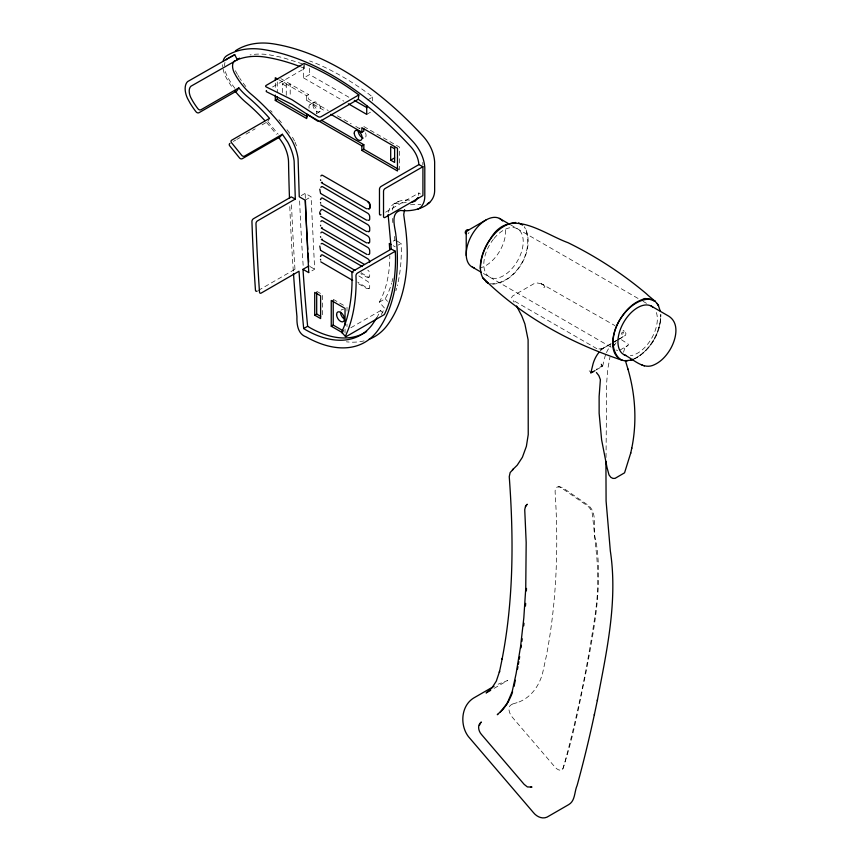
<?xml version="1.0" encoding="UTF-8"?>
<svg xmlns="http://www.w3.org/2000/svg" width="861" height="861" viewBox="0 0 861 861"><rect width="100%" height="100%" fill="white"/><g stroke="black" fill="none" stroke-linecap="round" stroke-linejoin="round"><path stroke-width="0.65" stroke-dasharray="4.3 3.23" d="M606.036 457.514L606.65 383.027L607.683 369.649L609.954 357.197M623.536 352.246L625.097 347.058L624.795 347.553L628.218 345.196L628.39 344.282L619.931 338.728L620.824 337.964M418.64 195.372L418.876 192.982L420.9 194.274M490.189 283.829C515.696 284.507 536.005 249.141 524.446 226.895M492.718 284.227C516.858 282.279 536.177 248.894 524.769 226.96M633.653 359.037C650.163 351.105 660.538 331.593 660.796 314.437C661.366 331.528 651.529 348.544 637.151 357.563M636.656 357.519C650.324 349.534 659.763 333.444 660.613 317.72M562.685 769.142C573.534 737.339 579.431 703.329 586.406 670.278C594.219 628.282 602.797 585.415 596.221 542.591L596.199 542.398C591.83 530.989 598.686 514.404 588.472 505.429L562.943 487.864L559.381 486.626L556.895 487.197M596.135 369.961L602.614 366.226L604.939 356.809A69.666 40.219 60 0 1 605.66 354.667M388.343 212.323C390.194 202.4 401.818 199.052 410.622 200.247M392.282 210.052L393.563 206.209L395.63 203.228L398.417 201.259M376.763 317.903L380.68 310.53L382.919 312.93M381.262 314.577L384.63 308.26L379.335 302.157A147.177 84.97 60 0 0 389.807 255.857M262.045 124.877L267.782 121.562L269.536 118.366M614.862 344.335L614.259 345.304L616.605 342M601.096 366.99L602.302 365.807L596.21 369.434M543.173 284.356L544.884 286.853L543.872 287.563L541.418 283.732L615.012 325.652M618.004 339.837L625.667 335.177L625.915 333.282L624.311 331.173L621.502 333.035L621.836 334.391L625.129 332.012M619.909 338.717L623.127 336.694L617.423 339.987M272.571 86.972L304.676 68.439L304.105 63.477M282.322 92.622L282.322 83.937L286.261 81.666L286.261 95.313M303.675 65.565L303.675 77.974L309.583 74.563L349.706 97.734M278.792 79.718L306.699 95.819L308.668 94.678L308.668 99.23L328.202 110.509M233.385 141.419L235.677 140.095M236.829 139.428L240.262 137.448M245.998 134.144L255.168 128.849M306.699 95.819L306.699 100.371L308.668 99.23M310.089 104.407L314.028 102.125M316.644 113.491L319.603 111.779M367.712 99.876L372.641 97.035L368.153 93.548A275.154 158.865 60 0 0 314.523 62.756L309.583 60.916M366.721 114.384L370.66 112.102M301.221 195.63L305.16 193.348L311.069 196.76L314.663 269.245L308.755 272.657M305.16 200.172L311.069 196.76M385.631 212.172L418.876 192.982M258.3 290.448L294.979 269.267L297.002 270.246M393.229 241.134L395.199 240.004M398.148 245.116L401.108 243.415L401.312 248.851A188.613 108.895 60 0 1 397.276 285.701M379.335 302.157L385.244 298.745A147.177 84.97 60 0 0 391.669 283.118M350.879 327.74L380.68 310.53M617.122 340.16L599.805 350.147L611.159 343.787M612.3 343.13L616.863 340.493M619.931 350.104L627.809 345.552M494.096 688.348L507.786 680.448L498.142 684.204M633.911 359.102L637.355 357.455M603.174 348.393L598.675 349.006M512.984 703.9L517.956 702.382L517.407 702.598A106.258 61.346 60 0 0 542.495 673.679L546.391 655.791A755.883 436.409 60 0 0 556.034 508.711L555.108 491.513A8.362 4.822 60 0 1 561.566 488.004L587.17 505.633A8.362 4.822 60 0 1 592.486 514.792L596.705 556.077A274.422 158.435 60 0 1 596.705 602.119L595.403 613A1938.703 1119.311 60 0 1 566.484 756.119L563.395 767.721A8.362 4.822 60 0 1 555.011 767.119L512.166 717.041A8.373 4.832 60 0 1 509.777 706.085A22.095 12.754 60 0 1 512.984 703.9L513.533 703.685M369.121 277.091L367.001 277.231L360.781 273.701M369.121 288.467L366.582 288.424L357.304 283.065M394.478 203.53L406.683 202.518M410.503 204.757L420.889 204.401M617.724 350.438L615.97 350.018M541.418 283.732L537.146 282.968L534.218 283.549L512.543 296.066L511.531 297.755L514.103 302.136M596.834 348.673L512.725 300.112M302.491 63.886L282.322 57.461L269.504 54.856A130.904 75.574 60 0 0 250.024 54.943M303.675 77.974L343.797 101.146M280.772 78.577L308.668 94.678M363.837 126.535L399.439 147.091L399.439 169.843M282.322 83.937L286.261 86.208L290.2 83.937L290.2 96.346M337.404 115.826L351.191 123.79M355.787 126.438L360.382 129.096M306.699 100.371L326.233 111.65M510.412 224.753L641.886 300.661M643.038 301.328L646.503 303.33M483.43 273.507L611.439 347.403M396.178 240.563L401.108 243.415M393.229 245.686L395.199 246.827M361.157 272.7L367.733 276.962A2.787 1.604 60 0 0 369.703 275.821L369.703 273.54A2.787 1.604 60 0 0 367.733 270.128M358.833 275.907L367.733 281.504A2.787 1.604 60 0 1 369.703 284.916L369.703 287.197A2.787 1.604 60 0 1 367.733 288.338L357.67 282.064M310.046 266.587L314.663 269.245M333.218 299.316L345.853 306.613M316.687 291.276L322.595 294.699L322.595 317.451M623.052 330.29L624.311 331.173M267.782 121.562L278.157 134.187M385.244 298.745L387.515 301.361M602.614 366.226L601.032 363.955A2.787 2.249 45.5 0 1 600.644 367.367M292.449 137.222L293.235 138.524A27.864 16.09 60 0 1 294.44 140.913M623.17 331.883L623.461 333.272M392.864 222.676L391.981 215.67M394.521 236.409L394.995 241.381M294.979 269.267L294.161 256.815A2063.946 1191.624 60 0 1 291.481 203.088M422.816 162.342L422.816 164.914M372.641 97.035L372.641 100.834M347.005 307.28L347.005 311.144M347.005 324.027L347.005 326.61M345.035 329.031L345.035 332.895M309.583 68.363L309.583 74.563M277.285 81.913L277.285 92.622M275.305 83.054L275.305 89.748M364.085 340.859A119.001 68.708 60 0 1 346.38 341.817M303.158 265.349A2066.583 1193.142 60 0 1 299.563 198.913M295 142.13A27.864 16.09 60 0 1 296.421 145.789M270.429 110.391A139.331 80.439 60 0 1 272.162 112.199M278.921 119.722A139.331 80.439 60 0 1 281.396 122.66M287.004 129.742A139.331 80.439 60 0 1 290.114 133.907M245.826 86.52A55.233 31.889 60 0 1 239.853 78.362M239.24 77.404A55.233 31.889 60 0 1 238.045 75.467M237.464 74.487A55.233 31.889 60 0 1 236.334 72.507A20.018 11.559 60 0 1 235.193 70.247M359.349 128.289A5.575 3.218 60 0 1 360.167 128.041M365.548 132.809A5.575 3.218 60 0 1 364.106 138.201M305.332 198.299A2058.22 1188.32 60 0 1 305.16 193.348M396.609 288.252A188.613 108.895 60 0 1 395.888 290.77M392.885 278.48A147.177 84.97 60 0 1 391.992 281.977M341.042 310.294A5.575 3.218 60 0 1 343.431 309.562M223.096 69.02A20.018 11.559 60 0 0 226.475 78.2A55.233 31.889 60 0 0 233.223 88.683M222.773 66.803A20.018 11.559 60 0 1 222.687 64.672M266.566 122.542A139.331 80.439 60 0 1 276.37 134.391M293.3 271.043A2066.583 1193.142 60 0 1 289.716 204.595M234.902 88.349A52.596 30.372 60 0 1 229.467 80.321L226.863 75.553A17.381 10.031 60 0 1 224.904 69.547M224.549 65.78A17.381 10.031 60 0 1 224.979 62.466M301.049 66.986A275.316 158.951 60 0 1 304.676 68.439M309.067 108.206A5.575 3.218 60 0 1 313.393 105.01A5.575 3.218 60 0 1 316.288 113.48M606.478 352.633A69.666 40.219 60 0 1 610.772 345.573M614.98 341.559A69.666 40.219 60 0 1 616.551 340.482M600.268 350.933A69.666 40.219 60 0 1 608.103 345.552M589.688 371.339A2.787 2.249 45.5 0 1 589.204 370.79M469.019 232.384A2.12 1.227 -60 0 1 468.093 233.74M656.383 312.532A27.864 16.09 -60 0 1 651.131 339.18A27.864 16.09 -60 0 1 630.392 355.722M494.031 238.486A27.864 16.09 -60 0 1 523.219 241.726A27.864 16.09 -60 0 1 493.784 278.34A27.864 16.09 -60 0 1 493.31 239.369M505.59 229.995A27.864 16.09 -60 0 1 481.019 267.653M312.877 104.676A5.575 3.218 60 0 0 318.785 112.038A5.575 3.218 60 0 0 318.785 104.149A5.575 3.218 60 0 0 312.877 104.676"/><path stroke-width="1.29" d="M605.918 461.399L606.09 501.037L610.331 550.943C617.907 600.881 606.757 650.733 597.491 699.616C591.658 728.46 584.91 757.11 577.107 785.48C574.309 791.614 575.374 800.859 568.701 804.615L547.026 817.132C542.118 819.36 536.597 816.562 533.476 812.644L468.395 736.585C459.828 725.285 460.85 706.128 473.485 698.131L494.02 686.282M526.372 590.894L526.501 588.418M525.458 606.026L525.662 603.367M388.128 214.593L391.26 249.098L395.296 251.229L395.511 256.826A194.338 112.199 60 0 1 384.404 314.523L346.574 336.371A2.228 0.732 -44.3 0 1 345.573 335.908L348.436 329.031A194.338 112.199 60 0 0 356.11 279.577L355.959 275.832A2.228 1.345 -62.3 0 1 357.466 273.066L395.296 251.229M523.714 625.839L523.972 623.224M653.295 300.36C661 304.202 645.072 295.807 642.629 299.52C632.846 302.598 625.495 310.606 620.232 319.087C612.505 330.581 607.156 354.366 622.546 360.372C570.972 343.324 521.368 316.288 482.784 277.845C477.016 266.673 482.418 250.002 490.189 239.132C509.325 206.037 542.785 233.503 568.045 242.705C596.07 256.438 622.428 273.594 646.31 293.687C650.303 297.745 655.63 300.683 658.557 305.698C658.353 305.483 656.599 302.814 657.115 303.492M480.373 268.88C480.363 249.593 495.258 224.301 515.771 222.493M620.232 359.5C600.278 341.268 625.904 297.519 650.765 299.241M266.49 90.545A2.228 1.141 -5 0 0 266.835 91.901L292.073 104.45L317.322 120.906A2.228 1.41 5.3 0 0 320.464 121.078L358.294 99.241L358.843 94.925A280.88 162.169 60 0 0 304.105 63.477L266.275 85.325A2.228 1.141 -5 0 0 266.264 86.95L292.062 99.758L317.87 116.579A2.228 1.41 5.3 0 0 321.013 116.762L358.843 94.925M521.884 641.38L522.207 638.808M519.28 659.182L519.667 656.642M521.013 647.784L521.389 645.255M517.504 669.126L517.945 666.64M518.387 664.154L518.839 661.668M631.694 448.549C637.14 422.191 635.44 394.672 627.884 368.895M479.437 725.317L480.772 722.573M624.15 354.754C633.341 358.994 643.318 370.338 654.371 364.709C661.011 361.685 666.113 356.077 669.89 349.953C675.745 340.332 680.276 323.639 668.868 316.245L651.131 305.999M514.039 686.421L515.308 680.255M596.415 372.555L598.825 375.6L600.386 379.658L599.127 396.458L599.138 413.291L601.602 439.777L606.983 467.34L608.996 474.895L610.847 477.328L612.903 478.404L615.045 478.372L624.559 472.818L630.769 452.897M594.284 715.05L594.488 714.06M597.297 700.596L597.491 699.616M630.661 453.392L631.791 448.064M404.605 209.61L403.723 214.518L405.703 229.155A196.975 113.727 60 0 1 387.181 325.383A119.001 68.708 60 0 1 369.014 339.32M511.52 694.967L512.586 691.792M525.684 506.698L526.297 505.213M511.1 695.957L507.904 702.608M417.962 197.524L415.346 201.033L411.892 202.346M507.355 703.459L503.287 709.098L497.281 714.705L497.733 714.329M376.763 317.903L372.286 324.586A110.66 63.886 60 0 1 306.096 330.054L303.685 328.547L302.824 319.409A2058.22 1188.32 60 0 1 299.197 273.873L299.015 271.226L261.184 293.074A2.228 1.388 -64.1 0 1 259.484 292.094L258.795 281.547A2058.22 1188.32 60 0 1 256.46 236.646L255.975 223.656A2.228 1.345 -62.3 0 1 257.471 220.879L295.312 199.042L294.128 160.985A36.248 20.922 60 0 0 287.757 142.119L282.376 134.273L244.546 156.11A2.228 1.787 41.1 0 1 241.661 155.249L231.544 142.732A2.228 1.722 28.8 0 1 231.706 140.203L269.536 118.366L267.308 115.848A147.457 85.131 60 0 0 248.689 97.713L246.429 95.797A46.871 27.057 60 0 1 238.841 87.897L236.883 90.846L199.042 112.694A2.228 1.765 36.3 0 1 196.114 111.887L195.49 111.101A52.596 30.372 60 0 1 190.055 103.072L187.45 98.305A17.381 10.031 60 0 1 187.623 81.58L234.73 54.706L237.345 59.786L239.014 59.118A130.883 75.564 60 0 1 265.565 57.138A275.316 158.951 60 0 1 299.843 66.512M282.376 134.273L280.126 136.856L242.296 158.693A2.228 1.787 41.1 0 1 239.412 157.832L229.79 145.929A2.228 1.722 28.8 0 1 229.941 143.4M500.166 712.251L507.452 702.974L507.151 703.448L512.209 691.534L516.116 673.625L520.571 646.482L523.822 617.875L525.748 588.354L526.179 542.527L524.736 509.712L525.544 506.074L527.33 504.266L526.867 504.643M293.483 273.572A2066.583 1193.142 60 0 0 296.948 316.762C296.69 324.371 297.745 334.003 306.161 336.909A119.001 68.708 60 0 0 377.333 331.065A196.975 113.727 60 0 0 395.856 234.838C395.221 227.681 389.807 212.85 400.645 210.439C413.646 212.226 434.105 206.888 434.644 191.077L434.644 161.954C434.019 151.891 429.036 142.431 422.148 135.22A283.517 163.687 60 0 0 273.432 43.868A139.331 80.439 60 0 0 238.185 49.099L236.56 50.078A20.018 11.559 60 0 0 235.387 50.982M512.435 469.891L517.213 465.198L522.401 457.256L526.383 446.342L528.234 434.601L528.105 339.794L524.887 323.93L521.82 316.019L516.546 305.967M480.912 722.444L481.374 722.067C477.005 724.822 478.436 731.107 481.385 734.379L524.134 784.339L527.373 786.932L531.99 787.062L530.516 787.277M235.01 60.625L234.203 61.239A11.645 6.727 60 0 0 234.095 72.453L236.172 76.242A46.871 27.057 60 0 0 250.368 93.526L252.639 95.442A147.586 85.207 60 0 1 288.37 134.768L291.696 139.848A36.248 20.922 60 0 1 298.078 158.704L299.251 196.76L305.16 200.172L308.755 272.657L302.986 269.332L308.895 265.92M512.543 469.74L513.35 469.148L510.153 472.538L509.249 476.671C513.726 537.522 513.748 599.202 502.06 659.311L502.264 658.353L499.38 672.333L499.584 671.343L496.302 681.148L491.846 688.047L486.11 692.954L490.673 690.328M237.345 59.786L190.862 86.272A11.645 6.727 60 0 0 190.744 97.476L192.832 101.264A46.871 27.057 60 0 0 197.675 108.421L198.084 108.927A2.228 1.765 36.3 0 0 201.011 109.734L238.841 87.897M275.305 95.097L275.305 100.457L277.285 99.316L307.506 116.762M330.828 114.309L361.868 132.228L363.837 131.087L363.837 128.806M275.305 100.457L306.699 118.57L306.699 114.018L361.868 145.875L363.837 144.734L363.837 149.287L398.299 169.186M361.868 145.875L361.868 150.427L363.837 149.287M320.443 199.601L320.841 199.375A2.787 1.604 60 0 1 322.81 198.234L367.733 224.624A2.787 1.604 60 0 1 369.703 228.036L369.703 230.317A2.787 1.604 60 0 1 367.733 231.448L368.121 231.222M394.629 148.781L390.69 146.51L390.69 160.157L394.629 157.886M320.443 210.977L320.841 210.751A2.787 1.604 60 0 1 322.81 209.61L367.733 236A2.787 1.604 60 0 1 369.703 239.412L369.703 241.693A2.787 1.604 60 0 1 367.733 242.824L368.121 242.598M422.923 166.69L385.093 188.527A2.228 1.291 -60 0 0 383.522 191.26L383.522 216.509A2.228 1.291 -60 0 0 385.093 217.413L422.923 195.576L422.923 166.69L418.876 164.612L381.046 186.46A2.228 1.291 -60 0 0 379.475 189.194L379.475 213.915A2.228 1.291 -60 0 0 381.046 214.819M369.111 208.739A2.787 1.604 60 0 0 370.101 207.34L370.101 205.058A2.787 1.604 60 0 0 368.121 201.646L367.733 201.872A2.787 1.604 60 0 1 369.703 205.284L369.703 207.566A2.787 1.604 60 0 1 367.733 208.696M320.443 256.481L320.841 256.255A2.787 1.604 60 0 1 322.81 255.114L353.021 272.56M391.26 249.098L353.419 270.946A2.228 1.345 -62.3 0 0 351.923 273.712L352.052 277.285A188.613 108.895 60 0 1 344.615 325.286L341.849 331.915A2.228 0.732 -44.3 0 0 342.14 332.647M314.717 315.169L320.626 318.581L320.626 295.829L314.717 292.417L314.717 315.169L316.687 314.028L320.626 316.31M467.717 230.544L485.927 220.029M303.685 328.547L307.625 326.276L310.046 327.772A110.66 63.886 60 0 0 366.657 331.485M345.035 325.167L345.035 308.421L331.248 300.457L331.248 326.222L333.218 325.081L343.561 331.055M595.016 370.617L590.797 373.05L593.111 363.633A69.666 40.219 60 0 1 598.955 352.407M417.488 209.438C422.374 207.329 424.721 201.84 424.796 196.771L424.796 167.647C424.172 157.574 419.189 148.124 412.29 140.903A283.517 163.687 60 0 0 263.574 49.561A139.331 80.439 60 0 0 228.337 54.781L226.712 55.771A20.018 11.559 60 0 0 223.182 60.862M427.336 203.756L429.714 202.389M234.73 54.706L227.024 58.828A17.381 10.031 60 0 0 226.174 59.829M632.663 359.392L630.693 360.102L632.932 359.446M627.82 360.673L625.097 360.77L630.962 360.146M622.546 360.372L625.387 360.824M518.613 222.945L522.681 225.108M641.886 364.989L642.446 365.204M643.791 365.71L644.34 365.914M367.001 254.479L321.325 228.165M295.312 199.042L291.266 196.889L253.435 218.737A2.228 1.345 -62.3 0 0 251.929 221.503L252.413 234.536A2063.946 1191.624 60 0 0 254.748 279.567L255.448 290.135A2.228 1.388 -64.1 0 0 257.148 291.115M354.291 100.382L366.904 107.657M348.382 103.794L366.721 114.384L366.721 105.516M277.629 79.04L275.305 77.705L275.305 80.374M499.412 218.414L509.314 224.118M321.304 120.185L363.837 144.734M390.69 160.157L394.629 162.428L394.629 147.952M361.868 150.427L397.47 170.984L397.47 148.232L361.868 127.676L361.868 132.228M368.121 201.646L322.81 175.483A2.787 1.604 60 0 0 320.905 176.074M472.431 267.158L481.234 272.237M321.325 182.661L366.582 208.792M366.582 220.168L320.744 193.564M391.26 244.546L389.29 243.415A147.177 84.97 60 0 1 389.656 249.141M366.582 231.544L320.744 204.94M366.582 242.92L320.744 216.315M321.325 239.541L364.268 264.338M362.32 266.544L322.81 243.738A2.787 1.604 60 0 0 321.099 243.889M354.98 270.354L320.744 250.443M352.666 280.385L320.744 261.819M331.248 326.222L342.743 332.863M485.808 281.612L488.069 283.204L482.784 277.845M319.786 189.172L320.55 193.348M319.786 246.052L320.55 250.228M341.774 332.475L345.498 336.468M660.236 311.004L658.374 305.472M625.355 360.468L627.949 369.132M418.876 164.612C418.446 157.488 414.83 150.858 409.922 145.8A275.154 158.865 60 0 0 358.294 99.241M307.625 326.276L306.764 317.128A2058.22 1188.32 60 0 1 303.137 271.602L302.986 269.332M308.055 253.112L308.647 262.078M466.221 233.03L466.253 255.566M333.218 300.607L333.218 325.081M319.786 211.924L319.786 214.131M316.687 292.622L316.687 314.028M277.285 96.636L277.285 99.316M363.159 138.104A5.575 3.218 60 0 1 358.198 130.84M307.818 249.346A2058.22 1188.32 60 0 1 305.429 200.774M344.454 319.097A5.575 3.218 60 0 1 340.515 312.263M234.579 90.47A55.233 31.889 60 0 0 247.268 103.514A139.331 80.439 60 0 1 264.865 120.658M278.716 137.502A139.331 80.439 60 0 1 281.02 140.655L283.377 144.218A27.864 16.09 60 0 1 288.543 162.137L288.607 166.248A2066.583 1193.142 60 0 0 289.49 198.385M237.464 59.215A130.904 75.574 60 0 1 239.616 58.182M322.412 182.532A2.787 1.604 60 0 1 321.906 182.166M320.701 180.412A2.787 1.604 60 0 1 320.507 179.755M367.733 220.072A2.787 1.604 60 0 0 369.703 218.942L369.703 216.66A2.787 1.604 60 0 0 367.733 213.248L322.81 186.859A2.787 1.604 60 0 0 320.905 187.45M320.701 203.164A2.787 1.604 60 0 1 320.507 202.507M320.701 214.54A2.787 1.604 60 0 1 320.507 213.883M320.905 221.578A2.787 1.604 60 0 1 322.81 220.986L367.733 247.376A2.787 1.604 60 0 1 369.703 250.788L369.703 253.069A2.787 1.604 60 0 1 368.239 254.425M322.412 228.036A2.787 1.604 60 0 1 321.906 227.67M320.701 225.916A2.787 1.604 60 0 1 320.507 225.259M322.412 239.412A2.787 1.604 60 0 1 321.906 239.046M320.701 237.292A2.787 1.604 60 0 1 320.507 236.635M320.905 232.954A2.787 1.604 60 0 1 322.81 232.362L367.733 258.752A2.787 1.604 60 0 1 369.703 262.164M320.701 260.044A2.787 1.604 60 0 1 320.507 259.387M592.766 371.92A2.787 2.249 45.5 0 1 590.904 372.06M466.35 233.6A2.12 1.227 -60 0 1 465.672 231.092A2.12 1.227 -60 0 1 468.18 230.414M466.425 233.891A2.12 1.227 -60 0 1 466.716 231.566A2.12 1.227 -60 0 1 468.599 230.361M626.065 355.475A27.864 16.09 -60 0 1 623.278 323.09A27.864 16.09 -60 0 1 652.821 307.108M474.346 267.879A27.864 16.09 -60 0 1 472.431 233.988A27.864 16.09 -60 0 1 502.555 220.986M354.248 133.121A5.575 3.218 60 0 0 360.167 140.472A5.575 3.218 60 0 0 360.167 132.594A5.575 3.218 60 0 0 354.248 133.121M336.576 314.545A5.575 3.218 60 0 0 342.484 321.896A5.575 3.218 60 0 0 342.484 314.017A5.575 3.218 60 0 0 336.576 314.545"/></g></svg>
